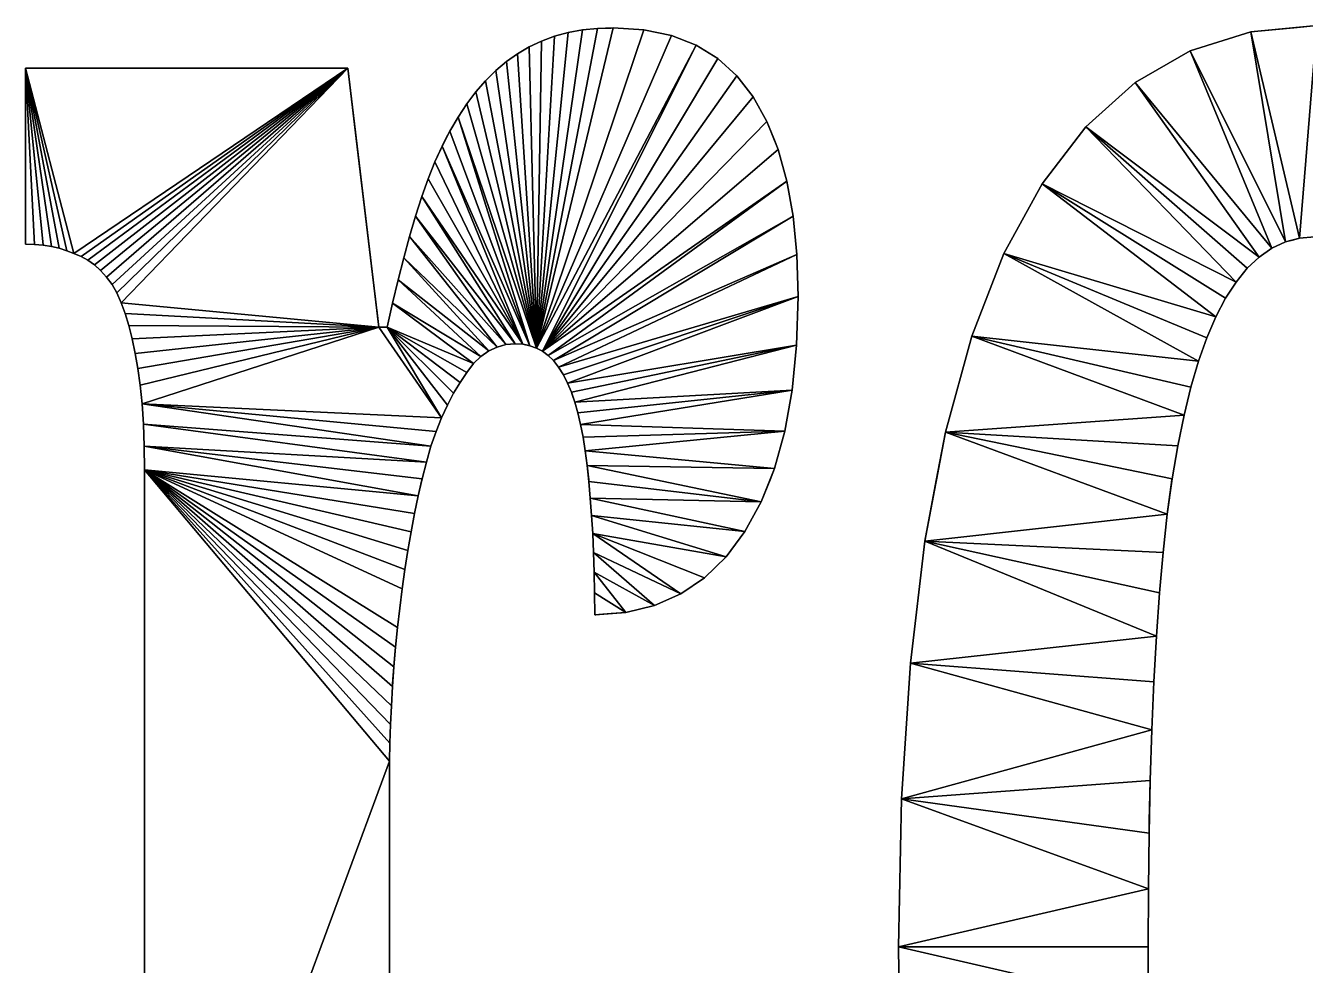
# Model space of a CAD drawing. Header units: inches. Extents: x 62 to 1153, y 3 to 780.
# Drawn here: x 106.293 to 110.134, y 33.874 to 36.694 of the extents above; entities that cross this region are included whole.
import ezdxf

# ---------------------------------------------------------------- set-up
doc = ezdxf.new("R2010")
doc.units = ezdxf.units.IN
doc.header["$MEASUREMENT"] = 0
doc.layers.add('Base', color=3, linetype='Continuous')

msp = doc.modelspace()

# ---------------------------------------------------------------- linework, layer by layer
at = {"layer": 'Base'}
for points in [[(108.057, 36.6875, -43), (107.826, 35.7265, -43), (108.149, 36.6815, -43)], [(108.01, 36.6855, -43), (107.826, 35.7265, -43), (108.057, 36.6875, -43)], [(107.964, 36.6815, -43), (107.826, 35.7265, -43), (108.01, 36.6855, -43)], [(107.964, 36.6815, -44), (107.964, 36.6815, -43), (108.01, 36.6855, -43)], [(107.964, 36.6815, -44), (108.01, 36.6855, -43), (108.01, 36.6855, -44)], [(108.057, 36.6875, -43), (108.051, 36.6872, -44), (108.01, 36.6855, -43)], [(108.01, 36.6855, -44), (108.01, 36.6855, -43), (108.051, 36.6872, -44)], [(108.057, 36.6875, -43), (108.057, 36.6875, -44), (108.051, 36.6872, -44)], [(108.057, 36.6875, -44), (108.057, 36.6875, -43), (108.149, 36.6815, -43)], [(108.057, 36.6875, -44), (108.149, 36.6815, -43), (108.149, 36.6815, -44)], [(110.168, 36.6945, -43), (109.97, 36.6755, -43), (110.116, 36.0565, -43)], [(109.97, 36.6755, -43), (110.168, 36.6945, -43), (110.099, 36.6879, -44)], [(109.97, 36.6755, -44), (109.97, 36.6755, -43), (110.099, 36.6879, -44)], [(110.168, 36.6945, -44), (110.099, 36.6879, -44), (110.168, 36.6945, -43)], [(110.116, 36.0565, -43), (110.161, 36.0605, -43), (110.168, 36.6945, -43)], [(107.804, 36.6305, -44), (107.804, 36.6305, -43), (107.841, 36.6475, -43)], [(107.804, 36.6305, -44), (107.841, 36.6475, -43), (107.841, 36.6475, -44)], [(107.804, 36.6305, -43), (107.826, 35.7265, -43), (107.841, 36.6475, -43)], [(108.149, 36.6815, -43), (107.826, 35.7265, -43), (108.232, 36.6645, -43)], [(107.921, 36.6735, -43), (107.826, 35.7265, -43), (107.964, 36.6815, -43)], [(107.88, 36.6625, -43), (107.826, 35.7265, -43), (107.921, 36.6735, -43)], [(108.232, 36.6645, -43), (107.826, 35.7265, -43), (108.306, 36.6355, -43)], [(107.841, 36.6475, -43), (107.826, 35.7265, -43), (107.88, 36.6625, -43)], [(107.841, 36.6475, -44), (107.841, 36.6475, -43), (107.88, 36.6625, -43)], [(107.841, 36.6475, -44), (107.88, 36.6625, -43), (107.88, 36.6625, -44)], [(107.88, 36.6625, -44), (107.88, 36.6625, -43), (107.921, 36.6735, -43)], [(107.88, 36.6625, -44), (107.921, 36.6735, -43), (107.921, 36.6735, -44)], [(107.921, 36.6735, -44), (107.921, 36.6735, -43), (107.964, 36.6815, -43)], [(107.921, 36.6735, -44), (107.964, 36.6815, -43), (107.964, 36.6815, -44)], [(108.149, 36.6815, -44), (108.149, 36.6815, -43), (108.232, 36.6645, -43)], [(108.149, 36.6815, -44), (108.232, 36.6645, -43), (108.232, 36.6645, -44)], [(108.232, 36.6645, -44), (108.232, 36.6645, -43), (108.306, 36.6355, -43)], [(108.232, 36.6645, -44), (108.306, 36.6355, -43), (108.306, 36.6355, -44)], [(109.97, 36.6755, -43), (109.788, 36.6185, -43), (110.074, 36.0455, -43)], [(109.788, 36.6185, -44), (109.788, 36.6185, -43), (109.97, 36.6755, -43)], [(109.788, 36.6185, -44), (109.97, 36.6755, -43), (109.97, 36.6755, -44)], [(110.074, 36.0455, -43), (110.116, 36.0565, -43), (109.97, 36.6755, -43)], [(107.736, 36.5865, -44), (107.736, 36.5865, -43), (107.769, 36.6095, -43)], [(107.736, 36.5865, -44), (107.769, 36.6095, -43), (107.769, 36.6095, -44)], [(107.736, 36.5865, -43), (107.826, 35.7265, -43), (107.769, 36.6095, -43)], [(107.769, 36.6095, -44), (107.769, 36.6095, -43), (107.804, 36.6305, -43)], [(107.769, 36.6095, -44), (107.804, 36.6305, -43), (107.804, 36.6305, -44)], [(107.769, 36.6095, -43), (107.826, 35.7265, -43), (107.804, 36.6305, -43)], [(107.844, 35.7175, -43), (108.306, 36.6355, -43), (107.826, 35.7265, -43)], [(108.306, 36.6355, -43), (107.844, 35.7175, -43), (108.371, 36.5955, -43)], [(108.306, 36.6355, -44), (108.306, 36.6355, -43), (108.371, 36.5955, -43)], [(108.306, 36.6355, -44), (108.371, 36.5955, -43), (108.371, 36.5955, -44)], [(109.788, 36.6185, -43), (109.623, 36.5235, -43), (110.033, 36.0265, -43)], [(109.623, 36.5235, -44), (109.623, 36.5235, -43), (109.788, 36.6185, -43)], [(109.623, 36.5235, -44), (109.788, 36.6185, -43), (109.788, 36.6185, -44)], [(110.033, 36.0265, -43), (110.074, 36.0455, -43), (109.788, 36.6185, -43)], [(107.704, 36.5595, -44), (107.704, 36.5595, -43), (107.736, 36.5865, -43)], [(107.704, 36.5595, -44), (107.736, 36.5865, -43), (107.736, 36.5865, -44)], [(107.704, 36.5595, -43), (107.826, 35.7265, -43), (107.736, 36.5865, -43)], [(108.428, 36.5435, -43), (108.371, 36.5955, -43), (107.844, 35.7175, -43)], [(108.371, 36.5955, -44), (108.371, 36.5955, -43), (108.428, 36.5435, -43)], [(108.371, 36.5955, -44), (108.428, 36.5435, -43), (108.428, 36.5435, -44)], [(106.293, 36.5665, -44), (106.293, 36.5665, -43), (107.26, 36.5665, -43)], [(107.26, 36.5665, -43), (107.26, 36.5665, -44), (106.293, 36.5665, -44)], [(106.293, 36.0385, -43), (106.293, 36.5665, -43), (106.293, 36.0385, -44)], [(106.293, 36.5665, -44), (106.293, 36.0385, -44), (106.293, 36.5665, -43)], [(107.26, 36.5665, -43), (106.293, 36.5665, -43), (106.438, 36.0105, -43)], [(106.417, 36.0185, -43), (106.438, 36.0105, -43), (106.293, 36.5665, -43)], [(106.371, 36.0315, -43), (106.394, 36.0265, -43), (106.293, 36.5665, -43)], [(106.293, 36.5665, -43), (106.293, 36.0385, -43), (106.32, 36.0375, -43)], [(106.32, 36.0375, -43), (106.346, 36.0355, -43), (106.293, 36.5665, -43)], [(106.346, 36.0355, -43), (106.371, 36.0315, -43), (106.293, 36.5665, -43)], [(106.394, 36.0265, -43), (106.417, 36.0185, -43), (106.293, 36.5665, -43)], [(106.438, 36.0105, -43), (106.46, 36.0015, -43), (107.26, 36.5665, -43)], [(106.46, 36.0015, -43), (106.48, 35.9905, -43), (107.26, 36.5665, -43)], [(106.5, 35.9765, -43), (107.26, 36.5665, -43), (106.48, 35.9905, -43)], [(106.5, 35.9765, -43), (106.518, 35.9595, -43), (107.26, 36.5665, -43)], [(106.536, 35.9395, -43), (107.26, 36.5665, -43), (106.518, 35.9595, -43)], [(106.536, 35.9395, -43), (106.553, 35.9175, -43), (107.26, 36.5665, -43)], [(106.553, 35.9175, -43), (106.567, 35.8925, -43), (107.26, 36.5665, -43)], [(106.567, 35.8925, -43), (106.58, 35.8625, -43), (107.26, 36.5665, -43)], [(107.26, 36.5665, -43), (106.58, 35.8625, -43), (107.353, 35.7895, -43)], [(107.26, 36.5665, -44), (107.26, 36.5665, -43), (107.2853, 36.3555, -44)], [(107.26, 36.5665, -43), (107.353, 35.7895, -43), (107.2853, 36.3555, -44)], [(107.673, 36.5285, -44), (107.673, 36.5285, -43), (107.704, 36.5595, -43)], [(107.673, 36.5285, -44), (107.704, 36.5595, -43), (107.704, 36.5595, -44)], [(107.673, 36.5285, -43), (107.826, 35.7265, -43), (107.704, 36.5595, -43)], [(108.477, 36.4805, -43), (108.428, 36.5435, -43), (107.844, 35.7175, -43)], [(108.428, 36.5435, -44), (108.428, 36.5435, -43), (108.477, 36.4805, -43)], [(108.428, 36.5435, -44), (108.477, 36.4805, -43), (108.477, 36.4805, -44)], [(107.644, 36.4955, -44), (107.617, 36.4595, -44), (107.617, 36.4595, -43)], [(107.644, 36.4955, -44), (107.617, 36.4595, -43), (107.644, 36.4955, -43)], [(107.617, 36.4595, -43), (107.826, 35.7265, -43), (107.644, 36.4955, -43)], [(107.673, 36.5285, -44), (107.644, 36.4955, -44), (107.644, 36.4955, -43)], [(107.673, 36.5285, -44), (107.644, 36.4955, -43), (107.673, 36.5285, -43)], [(107.644, 36.4955, -43), (107.826, 35.7265, -43), (107.673, 36.5285, -43)], [(109.623, 36.5235, -43), (109.475, 36.3905, -43), (109.995, 35.9995, -43)], [(109.475, 36.3905, -44), (109.475, 36.3905, -43), (109.623, 36.5235, -43)], [(109.475, 36.3905, -44), (109.623, 36.5235, -43), (109.623, 36.5235, -44)], [(109.995, 35.9995, -43), (110.033, 36.0265, -43), (109.623, 36.5235, -43)], [(107.617, 36.4595, -44), (107.591, 36.4195, -44), (107.591, 36.4195, -43)], [(107.617, 36.4595, -44), (107.591, 36.4195, -43), (107.617, 36.4595, -43)], [(107.591, 36.4195, -43), (107.826, 35.7265, -43), (107.617, 36.4595, -43)], [(108.518, 36.4065, -43), (108.477, 36.4805, -43), (107.844, 35.7175, -43)], [(108.477, 36.4805, -44), (108.477, 36.4805, -43), (108.518, 36.4065, -43)], [(108.477, 36.4805, -44), (108.518, 36.4065, -43), (108.518, 36.4065, -44)], [(107.591, 36.4195, -44), (107.566, 36.3775, -44), (107.566, 36.3775, -43)], [(107.591, 36.4195, -44), (107.566, 36.3775, -43), (107.591, 36.4195, -43)], [(107.566, 36.3775, -43), (107.806, 35.7335, -43), (107.591, 36.4195, -43)], [(107.826, 35.7265, -43), (107.591, 36.4195, -43), (107.806, 35.7335, -43)], [(107.543, 36.3325, -43), (107.566, 36.3775, -43), (107.5548, 36.3555, -44)], [(107.543, 36.3325, -43), (107.806, 35.7335, -43), (107.566, 36.3775, -43)], [(107.566, 36.3775, -44), (107.5548, 36.3555, -44), (107.566, 36.3775, -43)], [(108.552, 36.3225, -43), (108.518, 36.4065, -43), (107.844, 35.7175, -43)], [(108.518, 36.4065, -44), (108.518, 36.4065, -43), (108.5387, 36.3555, -44)], [(108.518, 36.4065, -43), (108.552, 36.3225, -43), (108.5387, 36.3555, -44)], [(109.475, 36.3905, -43), (109.344, 36.2195, -43), (109.926, 35.9245, -43)], [(109.475, 36.3905, -44), (109.344, 36.2195, -44), (109.475, 36.3905, -43)], [(109.344, 36.2195, -44), (109.344, 36.2195, -43), (109.475, 36.3905, -43)], [(109.959, 35.9665, -43), (109.995, 35.9995, -43), (109.475, 36.3905, -43)], [(109.926, 35.9245, -43), (109.959, 35.9665, -43), (109.475, 36.3905, -43)], [(107.34, 35.8986, -44), (107.2853, 36.3555, -44), (107.353, 35.7895, -43)], [(107.5548, 36.3555, -44), (107.543, 36.3325, -44), (107.543, 36.3325, -43)], [(108.552, 36.3225, -44), (108.5387, 36.3555, -44), (108.552, 36.3225, -43)], [(107.521, 36.2855, -43), (107.543, 36.3325, -43), (107.539, 36.3239, -44)], [(107.543, 36.3325, -43), (107.521, 36.2855, -43), (107.785, 35.7385, -43)], [(107.539, 36.3239, -44), (107.521, 36.2855, -44), (107.521, 36.2855, -43)], [(107.543, 36.3325, -44), (107.539, 36.3239, -44), (107.543, 36.3325, -43)], [(107.785, 35.7385, -43), (107.806, 35.7335, -43), (107.543, 36.3325, -43)], [(108.578, 36.2275, -43), (108.552, 36.3225, -43), (107.844, 35.7175, -43)], [(108.552, 36.3225, -44), (108.552, 36.3225, -43), (108.578, 36.2275, -43)], [(108.552, 36.3225, -44), (108.578, 36.2275, -43), (108.578, 36.2275, -44)], [(107.521, 36.2855, -44), (107.501, 36.2345, -44), (107.501, 36.2345, -43)], [(107.521, 36.2855, -44), (107.501, 36.2345, -43), (107.521, 36.2855, -43)], [(107.521, 36.2855, -43), (107.501, 36.2345, -43), (107.785, 35.7385, -43)], [(107.501, 36.2345, -44), (107.482, 36.1815, -44), (107.482, 36.1815, -43)], [(107.501, 36.2345, -44), (107.482, 36.1815, -43), (107.501, 36.2345, -43)], [(107.501, 36.2345, -43), (107.482, 36.1815, -43), (107.785, 35.7385, -43)], [(107.844, 35.7175, -43), (107.861, 35.7045, -43), (108.578, 36.2275, -43)], [(108.597, 36.1225, -43), (108.578, 36.2275, -43), (107.861, 35.7045, -43)], [(108.578, 36.2275, -44), (108.578, 36.2275, -43), (108.597, 36.1225, -43)], [(108.578, 36.2275, -44), (108.597, 36.1225, -43), (108.597, 36.1225, -44)], [(109.344, 36.2195, -43), (109.229, 36.0105, -43), (109.865, 35.8205, -43)], [(109.344, 36.2195, -44), (109.229, 36.0105, -44), (109.229, 36.0105, -43)], [(109.344, 36.2195, -44), (109.229, 36.0105, -43), (109.344, 36.2195, -43)], [(109.865, 35.8205, -43), (109.894, 35.8765, -43), (109.344, 36.2195, -43)], [(109.894, 35.8765, -43), (109.926, 35.9245, -43), (109.344, 36.2195, -43)], [(107.482, 36.1815, -44), (107.463, 36.1225, -44), (107.463, 36.1225, -43)], [(107.482, 36.1815, -44), (107.463, 36.1225, -43), (107.482, 36.1815, -43)], [(107.482, 36.1815, -43), (107.463, 36.1225, -43), (107.762, 35.7395, -43)], [(107.762, 35.7395, -43), (107.785, 35.7385, -43), (107.482, 36.1815, -43)], [(107.463, 36.1225, -44), (107.445, 36.0615, -44), (107.445, 36.0615, -43)], [(107.463, 36.1225, -44), (107.445, 36.0615, -43), (107.463, 36.1225, -43)], [(107.463, 36.1225, -43), (107.445, 36.0615, -43), (107.734, 35.7375, -43)], [(107.734, 35.7375, -43), (107.762, 35.7395, -43), (107.463, 36.1225, -43)], [(107.861, 35.7045, -43), (107.877, 35.6895, -43), (108.597, 36.1225, -43)], [(108.608, 36.0075, -43), (108.597, 36.1225, -43), (107.877, 35.6895, -43)], [(108.597, 36.1225, -44), (108.597, 36.1225, -43), (108.608, 36.0075, -43)], [(108.597, 36.1225, -44), (108.608, 36.0075, -43), (108.608, 36.0075, -44)], [(106.293, 36.0385, -44), (106.32, 36.0375, -44), (106.32, 36.0375, -43)], [(106.293, 36.0385, -44), (106.32, 36.0375, -43), (106.293, 36.0385, -43)], [(106.32, 36.0375, -44), (106.346, 36.0355, -44), (106.346, 36.0355, -43)], [(106.32, 36.0375, -44), (106.346, 36.0355, -43), (106.32, 36.0375, -43)], [(106.346, 36.0355, -44), (106.371, 36.0315, -44), (106.371, 36.0315, -43)], [(106.346, 36.0355, -44), (106.371, 36.0315, -43), (106.346, 36.0355, -43)], [(106.371, 36.0315, -44), (106.394, 36.0265, -44), (106.394, 36.0265, -43)], [(106.371, 36.0315, -44), (106.394, 36.0265, -43), (106.371, 36.0315, -43)], [(107.445, 36.0615, -44), (107.428, 35.9975, -44), (107.428, 35.9975, -43)], [(107.445, 36.0615, -44), (107.428, 35.9975, -43), (107.445, 36.0615, -43)], [(107.445, 36.0615, -43), (107.428, 35.9975, -43), (107.708, 35.7295, -43)], [(107.708, 35.7295, -43), (107.734, 35.7375, -43), (107.445, 36.0615, -43)], [(110.033, 36.0265, -44), (110.074, 36.0455, -44), (110.074, 36.0455, -43)], [(110.033, 36.0265, -44), (110.074, 36.0455, -43), (110.033, 36.0265, -43)], [(110.099, 36.052, -44), (110.116, 36.0565, -43), (110.074, 36.0455, -43)], [(110.074, 36.0455, -44), (110.099, 36.052, -44), (110.074, 36.0455, -43)], [(110.099, 36.052, -44), (110.116, 36.0565, -44), (110.116, 36.0565, -43)], [(110.116, 36.0565, -44), (110.161, 36.0605, -44), (110.161, 36.0605, -43)], [(110.116, 36.0565, -44), (110.161, 36.0605, -43), (110.116, 36.0565, -43)], [(106.394, 36.0265, -44), (106.417, 36.0185, -44), (106.417, 36.0185, -43)], [(106.394, 36.0265, -44), (106.417, 36.0185, -43), (106.394, 36.0265, -43)], [(106.417, 36.0185, -44), (106.438, 36.0105, -44), (106.438, 36.0105, -43)], [(106.417, 36.0185, -44), (106.438, 36.0105, -43), (106.417, 36.0185, -43)], [(106.438, 36.0105, -44), (106.46, 36.0015, -44), (106.46, 36.0015, -43)], [(106.438, 36.0105, -44), (106.46, 36.0015, -43), (106.438, 36.0105, -43)], [(106.46, 36.0015, -44), (106.48, 35.9905, -44), (106.48, 35.9905, -43)], [(106.46, 36.0015, -44), (106.48, 35.9905, -43), (106.46, 36.0015, -43)], [(107.428, 35.9975, -44), (107.411, 35.9315, -44), (107.411, 35.9315, -43)], [(107.428, 35.9975, -44), (107.411, 35.9315, -43), (107.428, 35.9975, -43)], [(107.428, 35.9975, -43), (107.411, 35.9315, -43), (107.683, 35.7185, -43)], [(107.683, 35.7185, -43), (107.708, 35.7295, -43), (107.428, 35.9975, -43)], [(107.877, 35.6895, -43), (107.892, 35.6695, -43), (108.608, 36.0075, -43)], [(108.612, 35.8815, -43), (108.608, 36.0075, -43), (107.892, 35.6695, -43)], [(108.608, 36.0075, -44), (108.608, 36.0075, -43), (108.612, 35.8815, -43)], [(108.608, 36.0075, -44), (108.612, 35.8815, -43), (108.612, 35.8815, -44)], [(109.229, 36.0105, -43), (109.133, 35.7625, -43), (109.813, 35.6875, -43)], [(109.229, 36.0105, -44), (109.133, 35.7625, -44), (109.133, 35.7625, -43)], [(109.229, 36.0105, -44), (109.133, 35.7625, -43), (109.229, 36.0105, -43)], [(109.813, 35.6875, -43), (109.838, 35.7575, -43), (109.229, 36.0105, -43)], [(109.838, 35.7575, -43), (109.865, 35.8205, -43), (109.229, 36.0105, -43)], [(109.959, 35.9665, -44), (109.995, 35.9995, -44), (109.995, 35.9995, -43)], [(109.959, 35.9665, -44), (109.995, 35.9995, -43), (109.959, 35.9665, -43)], [(109.995, 35.9995, -44), (110.033, 36.0265, -44), (110.033, 36.0265, -43)], [(109.995, 35.9995, -44), (110.033, 36.0265, -43), (109.995, 35.9995, -43)], [(106.48, 35.9905, -44), (106.5, 35.9765, -44), (106.5, 35.9765, -43)], [(106.48, 35.9905, -44), (106.5, 35.9765, -43), (106.48, 35.9905, -43)], [(106.5, 35.9765, -44), (106.515, 35.9623, -44), (106.5, 35.9765, -43)], [(106.515, 35.9623, -44), (106.518, 35.9595, -43), (106.5, 35.9765, -43)], [(106.515, 35.9623, -44), (106.518, 35.9595, -44), (106.518, 35.9595, -43)], [(106.518, 35.9595, -44), (106.536, 35.9395, -44), (106.536, 35.9395, -43)], [(106.518, 35.9595, -44), (106.536, 35.9395, -43), (106.518, 35.9595, -43)], [(109.959, 35.9665, -44), (109.959, 35.9665, -43), (109.926, 35.9245, -43)], [(109.959, 35.9665, -44), (109.926, 35.9245, -43), (109.926, 35.9245, -44)], [(106.536, 35.9395, -44), (106.553, 35.9175, -44), (106.553, 35.9175, -43)], [(106.536, 35.9395, -44), (106.553, 35.9175, -43), (106.536, 35.9395, -43)], [(106.553, 35.9175, -44), (106.567, 35.8925, -44), (106.567, 35.8925, -43)], [(106.553, 35.9175, -44), (106.567, 35.8925, -43), (106.553, 35.9175, -43)], [(107.411, 35.9315, -44), (107.394, 35.8615, -44), (107.394, 35.8615, -43)], [(107.411, 35.9315, -44), (107.394, 35.8615, -43), (107.411, 35.9315, -43)], [(107.411, 35.9315, -43), (107.394, 35.8615, -43), (107.659, 35.7015, -43)], [(107.659, 35.7015, -43), (107.683, 35.7185, -43), (107.411, 35.9315, -43)], [(109.926, 35.9245, -44), (109.926, 35.9245, -43), (109.894, 35.8765, -43)], [(109.926, 35.9245, -44), (109.894, 35.8765, -43), (109.894, 35.8765, -44)], [(106.567, 35.8925, -44), (106.58, 35.8625, -44), (106.58, 35.8625, -43)], [(106.567, 35.8925, -44), (106.58, 35.8625, -43), (106.567, 35.8925, -43)], [(107.3468, 35.8413, -44), (107.34, 35.8986, -44), (107.353, 35.7895, -43)], [(107.892, 35.6695, -43), (107.907, 35.6465, -43), (108.612, 35.8815, -43)], [(107.907, 35.6465, -43), (107.919, 35.6215, -43), (108.612, 35.8815, -43)], [(108.607, 35.7355, -43), (108.612, 35.8815, -43), (107.919, 35.6215, -43)], [(108.612, 35.8815, -44), (108.612, 35.8815, -43), (108.607, 35.7355, -43)], [(108.612, 35.8815, -44), (108.607, 35.7355, -43), (108.607, 35.7355, -44)], [(106.58, 35.8625, -44), (106.592, 35.8305, -44), (106.592, 35.8305, -43)], [(106.58, 35.8625, -44), (106.592, 35.8305, -43), (106.58, 35.8625, -43)], [(106.592, 35.8305, -43), (107.353, 35.7895, -43), (106.58, 35.8625, -43)], [(107.3501, 35.8136, -44), (107.3468, 35.8413, -44), (107.353, 35.7895, -43)], [(107.394, 35.8615, -44), (107.378, 35.7895, -44), (107.378, 35.7895, -43)], [(107.394, 35.8615, -44), (107.378, 35.7895, -43), (107.394, 35.8615, -43)], [(107.394, 35.8615, -43), (107.378, 35.7895, -43), (107.637, 35.6805, -43)], [(107.637, 35.6805, -43), (107.659, 35.7015, -43), (107.394, 35.8615, -43)], [(109.894, 35.8765, -44), (109.894, 35.8765, -43), (109.865, 35.8205, -43)], [(109.894, 35.8765, -44), (109.865, 35.8205, -43), (109.865, 35.8205, -44)], [(106.592, 35.8305, -44), (106.603, 35.7945, -44), (106.603, 35.7945, -43)], [(106.592, 35.8305, -44), (106.603, 35.7945, -43), (106.592, 35.8305, -43)], [(106.603, 35.7945, -43), (107.353, 35.7895, -43), (106.592, 35.8305, -43)], [(107.353, 35.7895, -43), (107.353, 35.7895, -44), (107.3501, 35.8136, -44)], [(109.865, 35.8205, -44), (109.865, 35.8205, -43), (109.838, 35.7575, -43)], [(109.865, 35.8205, -44), (109.838, 35.7575, -43), (109.838, 35.7575, -44)], [(106.603, 35.7945, -44), (106.613, 35.7545, -44), (106.613, 35.7545, -43)], [(106.603, 35.7945, -44), (106.613, 35.7545, -43), (106.603, 35.7945, -43)], [(106.603, 35.7945, -43), (106.613, 35.7545, -43), (107.353, 35.7895, -43)], [(106.613, 35.7545, -43), (106.622, 35.7105, -43), (107.353, 35.7895, -43)], [(106.622, 35.7105, -43), (106.63, 35.6655, -43), (107.353, 35.7895, -43)], [(106.63, 35.6655, -43), (106.637, 35.6155, -43), (107.353, 35.7895, -43)], [(106.637, 35.6155, -43), (106.643, 35.5595, -43), (107.353, 35.7895, -43)], [(107.353, 35.7895, -43), (106.643, 35.5595, -43), (107.541, 35.5175, -43)], [(107.353, 35.7895, -44), (107.353, 35.7895, -43), (107.378, 35.7895, -44)], [(107.353, 35.7895, -43), (107.378, 35.7895, -43), (107.378, 35.7895, -44)], [(107.378, 35.7895, -43), (107.353, 35.7895, -43), (107.541, 35.5175, -43)], [(107.617, 35.6535, -43), (107.637, 35.6805, -43), (107.378, 35.7895, -43)], [(107.597, 35.6235, -43), (107.617, 35.6535, -43), (107.378, 35.7895, -43)], [(107.577, 35.5915, -43), (107.597, 35.6235, -43), (107.378, 35.7895, -43)], [(107.559, 35.5555, -43), (107.577, 35.5915, -43), (107.378, 35.7895, -43)], [(107.541, 35.5175, -43), (107.559, 35.5555, -43), (107.378, 35.7895, -43)], [(109.133, 35.7625, -43), (109.054, 35.4745, -43), (109.77, 35.5255, -43)], [(109.133, 35.7625, -44), (109.054, 35.4745, -44), (109.054, 35.4745, -43)], [(109.133, 35.7625, -44), (109.054, 35.4745, -43), (109.133, 35.7625, -43)], [(109.79, 35.6095, -43), (109.813, 35.6875, -43), (109.133, 35.7625, -43)], [(109.77, 35.5255, -43), (109.79, 35.6095, -43), (109.133, 35.7625, -43)], [(106.613, 35.7545, -44), (106.622, 35.7105, -44), (106.622, 35.7105, -43)], [(106.613, 35.7545, -44), (106.622, 35.7105, -43), (106.613, 35.7545, -43)], [(107.683, 35.7185, -43), (107.683, 35.7185, -44), (107.708, 35.7295, -43)], [(107.683, 35.7185, -44), (107.708, 35.7295, -44), (107.708, 35.7295, -43)], [(107.708, 35.7295, -43), (107.734, 35.7375, -44), (107.734, 35.7375, -43)], [(107.708, 35.7295, -44), (107.734, 35.7375, -44), (107.708, 35.7295, -43)], [(107.734, 35.7375, -44), (107.762, 35.7395, -43), (107.734, 35.7375, -43)], [(107.734, 35.7375, -44), (107.762, 35.7395, -44), (107.762, 35.7395, -43)], [(107.785, 35.7385, -43), (107.762, 35.7395, -43), (107.785, 35.7385, -44)], [(107.762, 35.7395, -43), (107.762, 35.7395, -44), (107.785, 35.7385, -44)], [(107.785, 35.7385, -44), (107.795, 35.7361, -44), (107.785, 35.7385, -43)], [(107.806, 35.7335, -43), (107.785, 35.7385, -43), (107.795, 35.7361, -44)], [(107.806, 35.7335, -44), (107.806, 35.7335, -43), (107.795, 35.7361, -44)], [(107.806, 35.7335, -43), (107.806, 35.7335, -44), (107.826, 35.7265, -43)], [(107.826, 35.7265, -44), (107.826, 35.7265, -43), (107.806, 35.7335, -44)], [(107.826, 35.7265, -43), (107.844, 35.7175, -44), (107.844, 35.7175, -43)], [(107.826, 35.7265, -44), (107.844, 35.7175, -44), (107.826, 35.7265, -43)], [(107.919, 35.6215, -43), (107.931, 35.5945, -43), (108.607, 35.7355, -43)], [(107.931, 35.5945, -43), (107.941, 35.5645, -43), (108.607, 35.7355, -43)], [(108.594, 35.6005, -43), (108.607, 35.7355, -43), (107.941, 35.5645, -43)], [(108.607, 35.7355, -44), (108.607, 35.7355, -43), (108.594, 35.6005, -43)], [(108.607, 35.7355, -44), (108.594, 35.6005, -43), (108.594, 35.6005, -44)], [(109.838, 35.7575, -44), (109.838, 35.7575, -43), (109.813, 35.6875, -43)], [(109.838, 35.7575, -44), (109.813, 35.6875, -43), (109.813, 35.6875, -44)], [(106.622, 35.7105, -44), (106.63, 35.6655, -44), (106.63, 35.6655, -43)], [(106.622, 35.7105, -44), (106.63, 35.6655, -43), (106.622, 35.7105, -43)], [(107.637, 35.6805, -44), (107.659, 35.7015, -44), (107.637, 35.6805, -43)], [(107.659, 35.7015, -43), (107.637, 35.6805, -43), (107.659, 35.7015, -44)], [(107.659, 35.7015, -44), (107.683, 35.7185, -43), (107.659, 35.7015, -43)], [(107.683, 35.7185, -43), (107.659, 35.7015, -44), (107.683, 35.7185, -44)], [(107.844, 35.7175, -44), (107.861, 35.7045, -44), (107.844, 35.7175, -43)], [(107.861, 35.7045, -43), (107.844, 35.7175, -43), (107.861, 35.7045, -44)], [(107.861, 35.7045, -44), (107.877, 35.6895, -43), (107.861, 35.7045, -43)], [(107.877, 35.6895, -43), (107.861, 35.7045, -44), (107.877, 35.6895, -44)], [(107.892, 35.6695, -43), (107.877, 35.6895, -43), (107.892, 35.6695, -44)], [(107.877, 35.6895, -43), (107.877, 35.6895, -44), (107.892, 35.6695, -44)], [(109.813, 35.6875, -44), (109.813, 35.6875, -43), (109.79, 35.6095, -43)], [(109.813, 35.6875, -44), (109.79, 35.6095, -43), (109.79, 35.6095, -44)], [(106.63, 35.6655, -44), (106.637, 35.6155, -44), (106.637, 35.6155, -43)], [(106.63, 35.6655, -44), (106.637, 35.6155, -43), (106.63, 35.6655, -43)], [(107.617, 35.6535, -44), (107.617, 35.6535, -43), (107.597, 35.6235, -43)], [(107.597, 35.6235, -44), (107.617, 35.6535, -44), (107.597, 35.6235, -43)], [(107.637, 35.6805, -44), (107.637, 35.6805, -43), (107.617, 35.6535, -44)], [(107.617, 35.6535, -43), (107.617, 35.6535, -44), (107.637, 35.6805, -43)], [(107.892, 35.6695, -44), (107.907, 35.6465, -44), (107.907, 35.6465, -43)], [(107.892, 35.6695, -44), (107.907, 35.6465, -43), (107.892, 35.6695, -43)], [(107.907, 35.6465, -44), (107.919, 35.6215, -43), (107.907, 35.6465, -43)], [(107.907, 35.6465, -44), (107.919, 35.6215, -44), (107.919, 35.6215, -43)], [(106.637, 35.6155, -44), (106.643, 35.5595, -44), (106.643, 35.5595, -43)], [(106.637, 35.6155, -44), (106.643, 35.5595, -43), (106.637, 35.6155, -43)], [(107.597, 35.6235, -43), (107.577, 35.5915, -43), (107.597, 35.6235, -44)], [(107.577, 35.5915, -44), (107.597, 35.6235, -44), (107.577, 35.5915, -43)], [(107.919, 35.6215, -43), (107.931, 35.5945, -44), (107.931, 35.5945, -43)], [(107.919, 35.6215, -44), (107.931, 35.5945, -44), (107.919, 35.6215, -43)], [(109.79, 35.6095, -44), (109.79, 35.6095, -43), (109.77, 35.5255, -43)], [(109.79, 35.6095, -44), (109.77, 35.5255, -43), (109.77, 35.5255, -44)], [(107.577, 35.5915, -43), (107.559, 35.5555, -43), (107.559, 35.5555, -44)], [(107.559, 35.5555, -44), (107.577, 35.5915, -44), (107.577, 35.5915, -43)], [(107.941, 35.5645, -43), (107.931, 35.5945, -43), (107.9334, 35.5875, -44)], [(107.931, 35.5945, -44), (107.9334, 35.5875, -44), (107.931, 35.5945, -43)], [(107.941, 35.5645, -44), (107.941, 35.5645, -43), (107.9334, 35.5875, -44)], [(107.941, 35.5645, -43), (107.95, 35.5325, -43), (108.594, 35.6005, -43)], [(107.95, 35.5325, -43), (107.958, 35.4975, -43), (108.594, 35.6005, -43)], [(108.572, 35.4775, -43), (108.594, 35.6005, -43), (107.958, 35.4975, -43)], [(108.594, 35.6005, -44), (108.594, 35.6005, -43), (108.572, 35.4775, -43)], [(108.594, 35.6005, -44), (108.572, 35.4775, -43), (108.572, 35.4775, -44)], [(106.643, 35.5595, -44), (106.647, 35.4985, -44), (106.647, 35.4985, -43)], [(106.643, 35.5595, -44), (106.647, 35.4985, -43), (106.643, 35.5595, -43)], [(107.525, 35.4765, -43), (107.541, 35.5175, -43), (106.643, 35.5595, -43)], [(107.509, 35.4325, -43), (107.525, 35.4765, -43), (106.643, 35.5595, -43)], [(106.643, 35.5595, -43), (106.647, 35.4985, -43), (107.509, 35.4325, -43)], [(107.559, 35.5555, -43), (107.541, 35.5175, -43), (107.541, 35.5175, -44)], [(107.559, 35.5555, -43), (107.541, 35.5175, -44), (107.559, 35.5555, -44)], [(107.941, 35.5645, -44), (107.95, 35.5325, -44), (107.941, 35.5645, -43)], [(107.95, 35.5325, -43), (107.941, 35.5645, -43), (107.95, 35.5325, -44)], [(107.95, 35.5325, -44), (107.958, 35.4975, -43), (107.95, 35.5325, -43)], [(107.958, 35.4975, -43), (107.95, 35.5325, -44), (107.958, 35.4975, -44)], [(106.647, 35.4985, -44), (106.649, 35.4325, -44), (106.649, 35.4325, -43)], [(106.647, 35.4985, -44), (106.649, 35.4325, -43), (106.647, 35.4985, -43)], [(107.496, 35.3845, -43), (107.509, 35.4325, -43), (106.647, 35.4985, -43)], [(106.647, 35.4985, -43), (106.649, 35.4325, -43), (107.496, 35.3845, -43)], [(107.525, 35.4765, -43), (107.539, 35.5124, -44), (107.541, 35.5175, -43)], [(107.525, 35.4765, -44), (107.539, 35.5124, -44), (107.525, 35.4765, -43)], [(107.541, 35.5175, -44), (107.541, 35.5175, -43), (107.539, 35.5124, -44)], [(107.966, 35.4595, -43), (107.958, 35.4975, -43), (107.966, 35.4595, -44)], [(107.958, 35.4975, -43), (107.958, 35.4975, -44), (107.966, 35.4595, -44)], [(107.958, 35.4975, -43), (107.966, 35.4595, -43), (108.572, 35.4775, -43)], [(109.751, 35.4335, -43), (109.77, 35.5255, -43), (109.054, 35.4745, -43)], [(109.77, 35.5255, -44), (109.77, 35.5255, -43), (109.751, 35.4335, -43)], [(109.77, 35.5255, -44), (109.751, 35.4335, -43), (109.751, 35.4335, -44)], [(107.525, 35.4765, -44), (107.525, 35.4765, -43), (107.509, 35.4325, -43)], [(107.525, 35.4765, -44), (107.509, 35.4325, -43), (107.509, 35.4325, -44)], [(107.966, 35.4595, -43), (107.973, 35.4185, -43), (108.572, 35.4775, -43)], [(107.966, 35.4595, -44), (107.973, 35.4185, -43), (107.966, 35.4595, -43)], [(107.966, 35.4595, -44), (107.973, 35.4185, -44), (107.973, 35.4185, -43)], [(108.541, 35.3655, -43), (108.572, 35.4775, -43), (107.973, 35.4185, -43)], [(108.572, 35.4775, -44), (108.572, 35.4775, -43), (108.541, 35.3655, -43)], [(108.572, 35.4775, -44), (108.541, 35.3655, -43), (108.541, 35.3655, -44)], [(109.054, 35.4745, -43), (108.992, 35.1475, -43), (109.719, 35.2285, -43)], [(108.992, 35.1475, -43), (109.054, 35.4745, -43), (109.0264, 35.329, -44)], [(109.0269, 35.3315, -44), (109.0264, 35.329, -44), (109.054, 35.4745, -43)], [(109.054, 35.4745, -44), (109.0269, 35.3315, -44), (109.054, 35.4745, -43)], [(109.719, 35.2285, -43), (109.734, 35.3345, -43), (109.054, 35.4745, -43)], [(109.734, 35.3345, -43), (109.751, 35.4335, -43), (109.054, 35.4745, -43)], [(106.649, 35.4325, -44), (106.65, 35.3615, -44), (106.65, 35.3615, -43)], [(106.649, 35.4325, -44), (106.65, 35.3615, -43), (106.649, 35.4325, -43)], [(107.471, 35.2835, -43), (107.483, 35.3345, -43), (106.649, 35.4325, -43)], [(107.483, 35.3345, -43), (107.496, 35.3845, -43), (106.649, 35.4325, -43)], [(106.649, 35.4325, -43), (106.65, 35.3615, -43), (107.471, 35.2835, -43)], [(107.509, 35.4325, -44), (107.509, 35.4325, -43), (107.496, 35.3845, -43)], [(107.509, 35.4325, -44), (107.496, 35.3845, -43), (107.496, 35.3845, -44)], [(107.973, 35.4185, -43), (107.979, 35.3745, -44), (107.979, 35.3745, -43)], [(107.973, 35.4185, -44), (107.979, 35.3745, -44), (107.973, 35.4185, -43)], [(107.973, 35.4185, -43), (107.979, 35.3745, -43), (108.541, 35.3655, -43)], [(109.751, 35.4335, -44), (109.751, 35.4335, -43), (109.734, 35.3345, -43)], [(109.751, 35.4335, -44), (109.734, 35.3345, -43), (109.734, 35.3345, -44)], [(107.496, 35.3845, -44), (107.496, 35.3845, -43), (107.483, 35.3345, -43)], [(107.496, 35.3845, -44), (107.483, 35.3345, -43), (107.483, 35.3345, -44)], [(106.65, 32.4965, -43), (106.65, 35.3615, -43), (106.65, 35.3615, -44)], [(106.65, 35.3615, -44), (106.65, 32.4965, -44), (106.65, 32.4965, -43)], [(107.423, 35.0045, -43), (107.431, 35.0625, -43), (106.65, 35.3615, -43)], [(107.46, 35.2305, -43), (107.471, 35.2835, -43), (106.65, 35.3615, -43)], [(106.65, 32.4965, -43), (107.385, 34.4875, -43), (106.65, 35.3615, -43)], [(107.45, 35.1755, -43), (107.46, 35.2305, -43), (106.65, 35.3615, -43)], [(107.44, 35.1195, -43), (107.45, 35.1755, -43), (106.65, 35.3615, -43)], [(107.391, 34.6535, -43), (107.394, 34.7115, -43), (106.65, 35.3615, -43)], [(107.394, 34.7115, -43), (107.398, 34.7705, -43), (106.65, 35.3615, -43)], [(107.409, 34.8885, -43), (107.423, 35.0045, -43), (106.65, 35.3615, -43)], [(107.431, 35.0625, -43), (107.44, 35.1195, -43), (106.65, 35.3615, -43)], [(107.403, 34.8295, -43), (107.409, 34.8885, -43), (106.65, 35.3615, -43)], [(107.398, 34.7705, -43), (107.403, 34.8295, -43), (106.65, 35.3615, -43)], [(107.388, 34.5975, -43), (107.391, 34.6535, -43), (106.65, 35.3615, -43)], [(107.388, 34.5975, -43), (106.65, 35.3615, -43), (107.386, 34.5415, -43)], [(107.386, 34.5415, -43), (106.65, 35.3615, -43), (107.385, 34.4875, -43)], [(107.979, 35.3745, -44), (107.9835, 35.3315, -44), (107.979, 35.3745, -43)], [(107.984, 35.3265, -43), (107.979, 35.3745, -43), (107.9835, 35.3315, -44)], [(107.979, 35.3745, -43), (107.984, 35.3265, -43), (108.501, 35.2655, -43)], [(108.501, 35.2655, -43), (108.541, 35.3655, -43), (107.979, 35.3745, -43)], [(108.501, 35.2655, -43), (108.5274, 35.3315, -44), (108.541, 35.3655, -43)], [(108.541, 35.3655, -44), (108.541, 35.3655, -43), (108.5274, 35.3315, -44)], [(107.483, 35.3345, -43), (107.471, 35.2835, -43), (107.4823, 35.3315, -44)], [(107.471, 35.2835, -44), (107.4823, 35.3315, -44), (107.471, 35.2835, -43)], [(107.483, 35.3345, -44), (107.483, 35.3345, -43), (107.4823, 35.3315, -44)], [(107.984, 35.3265, -44), (107.984, 35.3265, -43), (107.9835, 35.3315, -44)], [(107.984, 35.3265, -44), (107.988, 35.2765, -44), (107.988, 35.2765, -43)], [(107.984, 35.3265, -44), (107.988, 35.2765, -43), (107.984, 35.3265, -43)], [(107.984, 35.3265, -43), (107.988, 35.2765, -43), (108.501, 35.2655, -43)], [(108.501, 35.2655, -43), (108.501, 35.2655, -44), (108.5274, 35.3315, -44)], [(109.0264, 35.329, -44), (108.993, 35.1528, -44), (108.992, 35.1475, -43)], [(109.734, 35.3345, -43), (109.719, 35.2285, -43), (109.7336, 35.3315, -44)], [(109.719, 35.2285, -44), (109.7336, 35.3315, -44), (109.719, 35.2285, -43)], [(109.734, 35.3345, -44), (109.734, 35.3345, -43), (109.7336, 35.3315, -44)], [(107.471, 35.2835, -44), (107.471, 35.2835, -43), (107.46, 35.2305, -43)], [(107.471, 35.2835, -44), (107.46, 35.2305, -43), (107.46, 35.2305, -44)], [(107.988, 35.2765, -44), (107.992, 35.2245, -44), (107.992, 35.2245, -43)], [(107.988, 35.2765, -44), (107.992, 35.2245, -43), (107.988, 35.2765, -43)], [(108.452, 35.1765, -43), (108.501, 35.2655, -43), (107.988, 35.2765, -43)], [(107.988, 35.2765, -43), (107.992, 35.2245, -43), (108.452, 35.1765, -43)], [(108.501, 35.2655, -44), (108.501, 35.2655, -43), (108.452, 35.1765, -43)], [(108.501, 35.2655, -44), (108.452, 35.1765, -43), (108.452, 35.1765, -44)], [(107.46, 35.2305, -44), (107.46, 35.2305, -43), (107.45, 35.1755, -43)], [(107.46, 35.2305, -44), (107.45, 35.1755, -43), (107.45, 35.1755, -44)], [(107.992, 35.2245, -44), (107.996, 35.1705, -44), (107.996, 35.1705, -43)], [(107.992, 35.2245, -44), (107.996, 35.1705, -43), (107.992, 35.2245, -43)], [(108.396, 35.1005, -43), (108.452, 35.1765, -43), (107.992, 35.2245, -43)], [(107.992, 35.2245, -43), (107.996, 35.1705, -43), (108.396, 35.1005, -43)], [(109.707, 35.1135, -43), (109.719, 35.2285, -43), (108.992, 35.1475, -43)], [(109.719, 35.2285, -44), (109.719, 35.2285, -43), (109.707, 35.1135, -43)], [(109.719, 35.2285, -44), (109.707, 35.1135, -43), (109.707, 35.1135, -44)], [(107.45, 35.1755, -44), (107.45, 35.1755, -43), (107.44, 35.1195, -43)], [(107.45, 35.1755, -44), (107.44, 35.1195, -43), (107.44, 35.1195, -44)], [(107.996, 35.1705, -44), (107.998, 35.1135, -44), (107.998, 35.1135, -43)], [(107.996, 35.1705, -44), (107.998, 35.1135, -43), (107.996, 35.1705, -43)], [(107.996, 35.1705, -43), (107.998, 35.1135, -43), (108.26, 34.9895, -43)], [(108.26, 34.9895, -43), (108.331, 35.0375, -43), (107.996, 35.1705, -43)], [(108.331, 35.0375, -43), (108.396, 35.1005, -43), (107.996, 35.1705, -43)], [(108.452, 35.1765, -44), (108.452, 35.1765, -43), (108.396, 35.1005, -43)], [(108.452, 35.1765, -44), (108.396, 35.1005, -43), (108.396, 35.1005, -44)], [(108.992, 35.1475, -43), (108.949, 34.7815, -43), (109.687, 34.8625, -43)], [(108.949, 34.7815, -43), (108.992, 35.1475, -43), (108.949, 34.7815, -44)], [(108.992, 35.1475, -44), (108.949, 34.7815, -44), (108.992, 35.1475, -43)], [(108.993, 35.1528, -44), (108.992, 35.1475, -44), (108.992, 35.1475, -43)], [(109.696, 34.9925, -43), (109.707, 35.1135, -43), (108.992, 35.1475, -43)], [(109.687, 34.8625, -43), (109.696, 34.9925, -43), (108.992, 35.1475, -43)], [(107.44, 35.1195, -44), (107.44, 35.1195, -43), (107.431, 35.0625, -43)], [(107.44, 35.1195, -44), (107.431, 35.0625, -43), (107.431, 35.0625, -44)], [(107.998, 35.1135, -44), (108, 35.0545, -44), (108, 35.0545, -43)], [(107.998, 35.1135, -44), (108, 35.0545, -43), (107.998, 35.1135, -43)], [(107.998, 35.1135, -43), (108, 35.0545, -43), (108.181, 34.9545, -43)], [(108.181, 34.9545, -43), (108.26, 34.9895, -43), (107.998, 35.1135, -43)], [(109.707, 35.1135, -44), (109.707, 35.1135, -43), (109.696, 34.9925, -43)], [(109.707, 35.1135, -44), (109.696, 34.9925, -43), (109.696, 34.9925, -44)], [(108.331, 35.0375, -44), (108.396, 35.1005, -44), (108.396, 35.1005, -43)], [(108.331, 35.0375, -44), (108.396, 35.1005, -43), (108.331, 35.0375, -43)], [(107.431, 35.0625, -44), (107.431, 35.0625, -43), (107.423, 35.0045, -43)], [(107.431, 35.0625, -44), (107.423, 35.0045, -43), (107.423, 35.0045, -44)], [(108, 35.0545, -44), (108.001, 34.9925, -44), (108.001, 34.9925, -43)], [(108, 35.0545, -44), (108.001, 34.9925, -43), (108, 35.0545, -43)], [(108, 35.0545, -43), (108.001, 34.9925, -43), (108.095, 34.9335, -43)], [(108.095, 34.9335, -43), (108.181, 34.9545, -43), (108, 35.0545, -43)], [(108.26, 34.9895, -44), (108.331, 35.0375, -44), (108.331, 35.0375, -43)], [(108.26, 34.9895, -44), (108.331, 35.0375, -43), (108.26, 34.9895, -43)], [(107.423, 35.0045, -44), (107.423, 35.0045, -43), (107.409, 34.8885, -43)], [(107.423, 35.0045, -44), (107.409, 34.8885, -43), (107.409, 34.8885, -44)], [(108.001, 34.9925, -44), (108.002, 34.9265, -44), (108.002, 34.9265, -43)], [(108.001, 34.9925, -44), (108.002, 34.9265, -43), (108.001, 34.9925, -43)], [(108.002, 34.9265, -43), (108.095, 34.9335, -43), (108.001, 34.9925, -43)], [(108.181, 34.9545, -44), (108.26, 34.9895, -44), (108.26, 34.9895, -43)], [(108.181, 34.9545, -44), (108.26, 34.9895, -43), (108.181, 34.9545, -43)], [(109.696, 34.9925, -44), (109.696, 34.9925, -43), (109.687, 34.8625, -43)], [(109.696, 34.9925, -44), (109.687, 34.8625, -43), (109.687, 34.8625, -44)], [(108.095, 34.9335, -43), (108.002, 34.9265, -43), (108.051, 34.9302, -44)], [(108.0255, 34.9282, -44), (108.051, 34.9302, -44), (108.002, 34.9265, -43)], [(108.0159, 34.9275, -44), (108.0255, 34.9282, -44), (108.002, 34.9265, -43)], [(108.0149, 34.9274, -44), (108.0159, 34.9275, -44), (108.002, 34.9265, -43)], [(108.0046, 34.9267, -44), (108.014, 34.9274, -44), (108.002, 34.9265, -43)], [(108.014, 34.9274, -44), (108.0149, 34.9274, -44), (108.002, 34.9265, -43)], [(108.0021, 34.9265, -44), (108.0044, 34.9267, -44), (108.002, 34.9265, -43)], [(108.0044, 34.9267, -44), (108.0046, 34.9267, -44), (108.002, 34.9265, -43)], [(108.002, 34.9265, -44), (108.0021, 34.9265, -44), (108.002, 34.9265, -43)], [(108.051, 34.9302, -44), (108.095, 34.9335, -44), (108.095, 34.9335, -43)], [(108.095, 34.9335, -44), (108.181, 34.9545, -44), (108.181, 34.9545, -43)], [(108.095, 34.9335, -44), (108.181, 34.9545, -43), (108.095, 34.9335, -43)], [(107.409, 34.8885, -44), (107.409, 34.8885, -43), (107.403, 34.8295, -43)], [(107.409, 34.8885, -44), (107.403, 34.8295, -43), (107.403, 34.8295, -44)], [(109.679, 34.7255, -43), (109.687, 34.8625, -43), (108.949, 34.7815, -43)], [(109.687, 34.8625, -44), (109.687, 34.8625, -43), (109.679, 34.7255, -43)], [(109.687, 34.8625, -44), (109.679, 34.7255, -43), (109.679, 34.7255, -44)], [(107.403, 34.8295, -43), (107.398, 34.7705, -43), (107.4022, 34.8195, -44)], [(107.398, 34.7705, -44), (107.4022, 34.8195, -44), (107.398, 34.7705, -43)], [(107.403, 34.8295, -44), (107.403, 34.8295, -43), (107.4022, 34.8195, -44)], [(107.398, 34.7705, -43), (107.394, 34.7115, -43), (107.3945, 34.719, -44)], [(107.398, 34.7705, -44), (107.398, 34.7705, -43), (107.3945, 34.719, -44)], [(108.949, 34.7815, -43), (108.922, 34.3745, -43), (109.673, 34.5815, -43)], [(108.949, 34.7815, -44), (108.922, 34.3745, -44), (108.922, 34.3745, -43)], [(108.949, 34.7815, -44), (108.922, 34.3745, -43), (108.949, 34.7815, -43)], [(109.673, 34.5815, -43), (109.679, 34.7255, -43), (108.949, 34.7815, -43)], [(109.679, 34.7255, -44), (109.679, 34.7255, -43), (109.673, 34.5815, -43)], [(109.679, 34.7255, -44), (109.673, 34.5815, -43), (109.673, 34.5815, -44)], [(107.394, 34.7115, -44), (107.394, 34.7115, -43), (107.391, 34.6535, -43)], [(107.394, 34.7115, -44), (107.391, 34.6535, -43), (107.391, 34.6535, -44)], [(107.394, 34.7115, -44), (107.3945, 34.719, -44), (107.394, 34.7115, -43)], [(107.391, 34.6535, -44), (107.391, 34.6535, -43), (107.388, 34.5975, -43)], [(107.391, 34.6535, -44), (107.388, 34.5975, -43), (107.388, 34.5975, -44)], [(107.388, 34.5975, -44), (107.388, 34.5975, -43), (107.386, 34.5415, -43)], [(107.388, 34.5975, -44), (107.386, 34.5415, -43), (107.386, 34.5415, -44)], [(109.668, 34.4295, -43), (109.673, 34.5815, -43), (108.922, 34.3745, -43)], [(109.673, 34.5815, -44), (109.673, 34.5815, -43), (109.668, 34.4295, -43)], [(109.673, 34.5815, -44), (109.668, 34.4295, -43), (109.668, 34.4295, -44)], [(107.386, 34.5415, -44), (107.386, 34.5415, -43), (107.385, 34.4875, -43)], [(107.386, 34.5415, -44), (107.385, 34.4875, -43), (107.385, 34.4875, -44)], [(107.385, 34.4875, -43), (106.65, 32.4965, -43), (107.385, 32.3775, -43)], [(107.385, 34.4875, -43), (107.385, 32.3775, -43), (107.385, 32.3775, -44)], [(107.385, 34.4875, -43), (107.385, 32.3775, -44), (107.385, 34.4875, -44)], [(109.665, 34.2705, -43), (109.668, 34.4295, -43), (108.922, 34.3745, -43)], [(109.665, 34.2705, -43), (109.6657, 34.3075, -44), (109.668, 34.4295, -43)], [(109.668, 34.4295, -44), (109.668, 34.4295, -43), (109.6657, 34.3075, -44)], [(108.913, 33.9295, -43), (109.663, 34.1035, -43), (108.922, 34.3745, -43)], [(108.913, 33.9295, -43), (108.922, 34.3745, -43), (108.922, 34.3745, -44)], [(108.922, 34.3745, -44), (108.913, 33.9295, -44), (108.913, 33.9295, -43)], [(109.665, 34.2705, -43), (108.922, 34.3745, -43), (109.663, 34.1035, -43)], [(109.665, 34.2705, -43), (109.665, 34.2705, -44), (109.6657, 34.3075, -44)], [(109.665, 34.2705, -44), (109.665, 34.2705, -43), (109.663, 34.1035, -43)], [(109.665, 34.2705, -44), (109.663, 34.1035, -43), (109.663, 34.1035, -44)], [(108.913, 33.9295, -43), (109.662, 33.9295, -43), (109.663, 34.1035, -43)], [(109.663, 34.1035, -43), (109.662, 33.9295, -43), (109.662, 33.9295, -44)], [(109.663, 34.1035, -43), (109.662, 33.9295, -44), (109.663, 34.1035, -44)], [(108.913, 33.9295, -43), (108.916, 33.7035, -43), (109.663, 33.7565, -43)], [(108.913, 33.9295, -43), (109.663, 33.7565, -43), (109.662, 33.9295, -43)], [(108.913, 33.9295, -44), (108.916, 33.7035, -44), (108.916, 33.7035, -43)], [(108.913, 33.9295, -44), (108.916, 33.7035, -43), (108.913, 33.9295, -43)], [(109.662, 33.9295, -44), (109.662, 33.9295, -43), (109.663, 33.7565, -43)], [(109.662, 33.9295, -44), (109.663, 33.7565, -43), (109.663, 33.7565, -44)]]:
    msp.add_3dface(points, dxfattribs=at)

doc.saveas('drawing.dxf')
